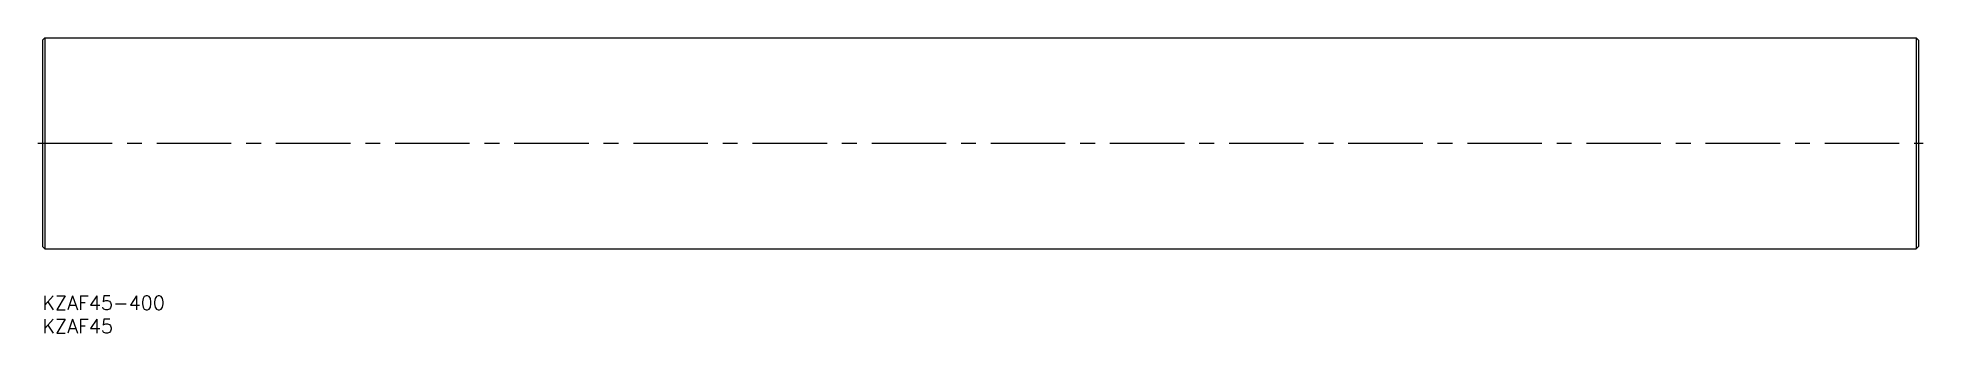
# Model space of a CAD drawing. Extents: x -1 to 401, y -8 to 55.
import ezdxf

# ---------------------------------------------------------------- set-up
doc = ezdxf.new("R2010")
doc.units = 0
doc.header["$LTSCALE"] = 0.5
doc.linetypes.add('CENTER', pattern=[50.8, 31.75, -6.35, 6.35, -6.35])
for name, color, linetype in [('MSM_CENTER', 1, 'CENTER'), ('MSM_CONTINUOUS', 7, 'CONTINUOUS'), ('MSM_PART_NUMBER', 7, 'CONTINUOUS')]:
    doc.layers.add(name, color=color, linetype=linetype)
doc.styles.get("Standard").update_dxf_attribs({"font": 'txt.shx', "height": 3, "bigfont": 'bigfont.shx'})

# ---------------------------------------------------------------- blocks, each defined once
blk = doc.blocks.new('*U2')
at = {"layer": 'MSM_PART_NUMBER'}
blk.add_text('KZAF45-400', height=3, dxfattribs=at).set_placement((0, -3))
blk = doc.blocks.new('*U3')
at = {"layer": 'MSM_PART_NUMBER'}
blk.add_text('KZAF45', height=3, dxfattribs=at).set_placement((0, -8))

msp = doc.modelspace()

# ---------------------------------------------------------------- linework, layer by layer
at = {"layer": 'MSM_CENTER'}
msp.add_line((-1, 32.5), (401, 32.5), dxfattribs=at)
at = {"layer": 'MSM_CONTINUOUS'}
for p, q in [((0, 54.5), (0.5, 55)), ((0, 54.5), (0, 10.5)), ((0.5, 55), (399.5, 55)), ((0.5, 55), (0.5, 10)), ((399.5, 55), (399.5, 10)), ((399.5, 55), (400, 54.5)), ((400, 54.5), (400, 10.5)), ((0, 10.5), (0.5, 10)), ((0.5, 10), (399.5, 10)), ((6.5, 10), (6.5, 10)), ((399.5, 10), (400, 10.5))]:
    msp.add_line(p, q, dxfattribs=at)

# ---------------------------------------------------------------- block references
for name in ['*U2', '*U3']:
    msp.add_blockref(name, (0, 0), dxfattribs=at)

doc.saveas('drawing.dxf')
